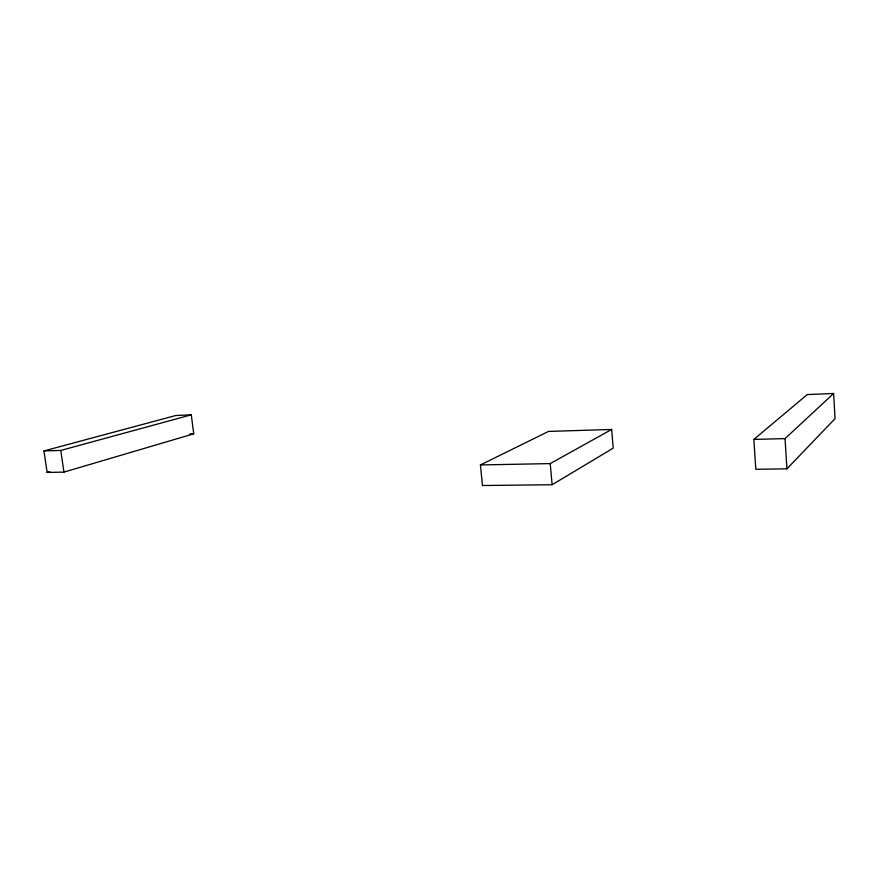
<?xml version="1.0" encoding="UTF-8"?>
<svg xmlns="http://www.w3.org/2000/svg" width="879" height="879" viewBox="0 0 879 879"><rect width="100%" height="100%" fill="white"/><g stroke="black" fill="none" stroke-linecap="round" stroke-linejoin="round"><path stroke-width="1.32" d="M786.936 468.815L835.05 418.646L833.622 393.484L807.285 394.561L753.841 439.423L755.819 469.309L786.936 468.815L785.035 438.61L833.622 393.484M552.122 484.736L613.201 448.158L611.652 429.446L548.529 431.424L480.439 464.936L482.45 485.516L552.122 484.736L550.221 463.596L611.652 429.446M63.936 472.111L193.743 433.808L191.27 414.844L175.723 415.525L43.95 450.927L47.125 472.441L63.936 472.111L60.783 450.433L191.27 414.844M47.125 472.441L49.751 471.682M189.853 433.94L193.743 433.808M43.95 450.927L60.783 450.433M753.841 439.423L785.035 438.61M480.439 464.936L550.221 463.596"/></g></svg>
